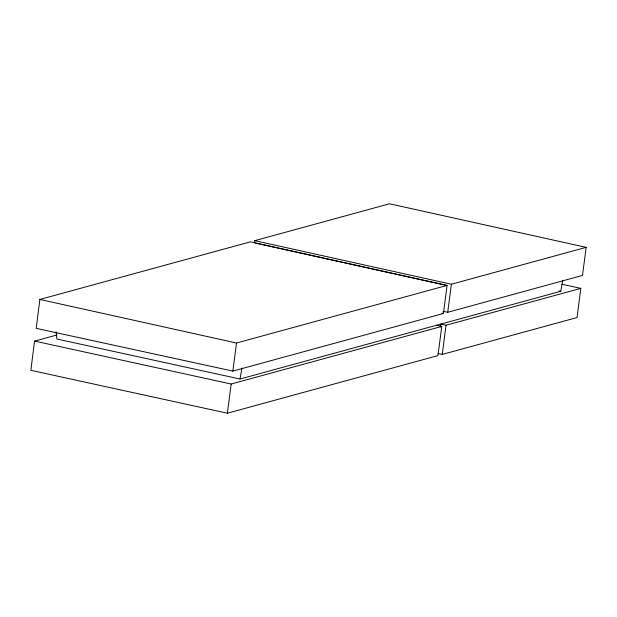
<?xml version="1.0" encoding="UTF-8"?>
<svg xmlns="http://www.w3.org/2000/svg" width="617" height="617" viewBox="0 0 617 617"><rect width="100%" height="100%" fill="white"/><g stroke="black" fill="none" stroke-linecap="round" stroke-linejoin="round"><path stroke-width="0.93" d="M56.833 335L34.567 341.085L30.85 370.316L227.372 413.213L437.954 355.6L441.749 326.416L436.504 325.267M39.874 299.446L36.195 328.344L232.856 371.087L443.438 313.475L447.086 285.401L250.448 241.833L39.874 299.446L236.504 343.013L447.086 285.401M254.497 242.527L254.736 240.661L389.512 203.787L586.15 247.355L582.502 275.429L447.718 312.302L442.991 311.276M227.372 413.213L231.174 384.029L441.749 326.416M232.856 371.087L236.504 343.013M440.422 326.917L440.793 324.095L446.037 325.244L580.813 288.37L577.018 317.554L442.242 354.428L437.869 353.472M442.242 354.428L446.037 325.244M447.718 312.302L451.374 284.229L586.15 247.355M56.062 331.846L56.857 339.011L240.044 379.015L241.926 368.033M240.044 379.015L560.807 291.263L562.689 280.272M562.002 284.26L580.813 288.37M558.925 290.854L560.807 291.263M441.857 313.135L443.438 313.475M34.567 341.085L231.174 384.029M254.736 240.661L451.374 284.229M255.5 243.098L446.353 285.393"/></g></svg>
